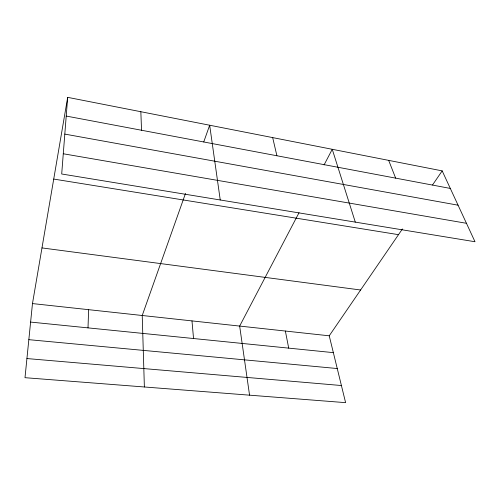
<?xml version="1.0" encoding="UTF-8"?>
<svg xmlns="http://www.w3.org/2000/svg" width="500" height="500" viewBox="0 0 500 500"><rect width="100%" height="100%" fill="white"/><g stroke="black" fill="none" stroke-linecap="round" stroke-linejoin="round"><path stroke-width="0.75" d="M88.012 327.875L88.619 309.669M67.675 97.35L61.7 173.994L475 241.744L442.181 170.881L67.675 97.35L32.475 303.575L25 377.688L345.606 402.65L329.231 335.806L402.406 228.956M185.494 193.419L142.225 315.494L144.375 386.987M203.75 141.919L209.669 125.225L220.244 199.981M299.044 212.694L239.656 326.075L249.556 395.175M324.062 164.938L332.25 149.3L355.294 222.119M432.531 184.975L442.181 170.881M26.931 358.556L341.413 385.531M28.837 339.669L337.25 368.537M30.612 322.081L333.356 352.638M32.475 303.575L329.231 335.806M41.975 247.919L360.606 289.994M53.731 179.069L398.494 234.669M63.275 153.763L466.456 223.3M64.812 134.1L458.069 205.194M66.219 116.062L450.306 188.431M388.675 160.375L395.65 178.137M272.675 137.6L276.906 155.762M285.363 331.037L288.706 348.131M191.981 320.9L193.538 338.525M140.844 111.713L141.537 130.256"/></g></svg>
